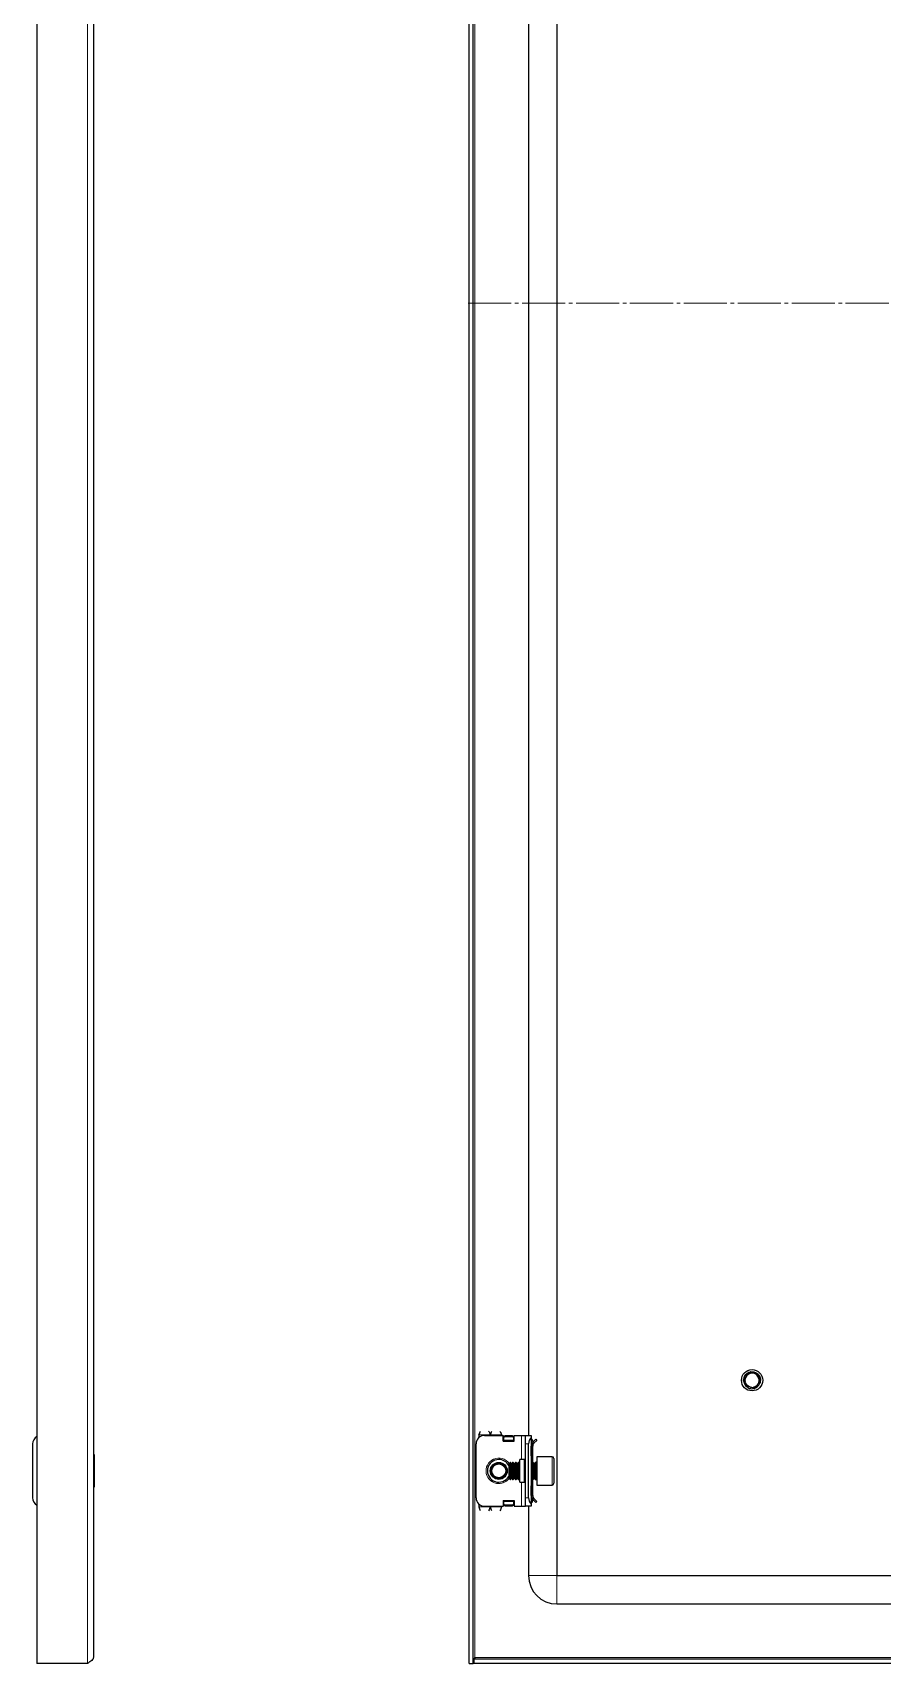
# Model space of a CAD drawing. Header units: millimetres. Extents: x -211 to 1134, y -353 to 966.
# Drawn here: x 533 to 834, y -188 to 388 of the extents above; entities that cross this region are included whole.
import ezdxf

# ---------------------------------------------------------------- set-up
doc = ezdxf.new("R2010")
doc.units = ezdxf.units.MM
doc.linetypes.add('SLD-Осевая', pattern=[19.05, 15.24, -1.27, 1.27, -1.27])
doc.linetypes.add('SLD-Сплошная', pattern=[0])
doc.layers.add('FORMAT', color=7, linetype='SLD-Сплошная')

msp = doc.modelspace()

# ---------------------------------------------------------------- linework, layer by layer
at = {"color": 7, "linetype": 'SLD-Сплошная', "lineweight": 25}
for p, q in [((534.77, 772.59), (534.77, -188.41)), ((687.48, -188.41), (687.48, 772.59)), ((688.98, -188.41), (688.98, 772.59)), ((554.77, 770.49), (554.77, -186.31)), ((718.48, 741.59), (718.48, -157.41)), ((708.48, 692.09), (708.48, -107.91)), ((785.22, -86.45), (785.38, -86.32)), ((785.25, -86.48), (785.36, -86.29)), ((785.95, -85.84), (786.22, -85.71)), ((786.51, -85.58), (786.79, -85.51)), ((786.89, -85.47), (786.84, -85.48)), ((788.02, -85.46), (787.98, -85.46)), ((788.2, -85.5), (788.16, -85.49)), ((788.38, -85.55), (788.34, -85.54)), ((788.56, -85.61), (788.52, -85.6)), ((788.92, -85.78), (788.87, -85.75)), ((788.92, -85.78), (788.91, -85.89)), ((788.92, -85.78), (789.06, -85.89)), ((789.09, -85.88), (789.05, -85.86)), ((789.26, -86), (789.22, -85.97)), ((789.26, -86), (789.47, -86.18)), ((789.43, -86.13), (789.39, -86.1)), ((789.58, -86.26), (789.54, -86.23)), ((789.71, -86.4), (789.68, -86.37)), ((784.48, -88.41), (784.48, -88.41)), ((784.49, -88.22), (784.55, -87.91)), ((784.49, -88.22), (784.49, -88.27)), ((784.51, -88.01), (784.5, -88.06)), ((784.55, -87.81), (784.54, -87.86)), ((784.59, -87.61), (784.58, -87.66)), ((784.65, -87.43), (784.63, -87.48)), ((784.7, -87.33), (784.82, -87.11)), ((784.7, -87.3), (784.8, -87.11)), ((785.19, -89.28), (785.03, -88.87)), ((785.32, -90.49), (785.2, -90.36)), ((785.21, -90.37), (785.23, -90.39)), ((785.32, -90.49), (785.36, -90.53)), ((785.47, -90.63), (785.5, -90.67)), ((785.62, -90.77), (785.66, -90.8)), ((785.79, -90.89), (785.83, -90.92)), ((787.29, -91.41), (788.03, -91.34)), ((788.17, -91.33), (788.22, -91.32)), ((788.36, -91.28), (788.41, -91.27)), ((788.56, -91.21), (788.6, -91.2)), ((788.93, -91.04), (788.71, -91.12)), ((788.75, -91.13), (788.79, -91.11)), ((789.11, -90.94), (788.91, -91.05)), ((788.93, -90.97), (788.98, -91.02)), ((788.93, -91.04), (788.98, -91.02)), ((790.3, -87.38), (790.3, -87.37)), ((790.4, -89.12), (790.32, -89.35)), ((790.36, -87.55), (790.34, -87.51)), ((790.35, -89.31), (790.36, -89.26)), ((790.4, -87.73), (790.39, -87.69)), ((790.4, -89.12), (790.41, -89.07)), ((790.44, -87.91), (790.43, -87.87)), ((790.44, -88.92), (790.45, -88.87)), ((790.47, -88.1), (790.46, -88.06)), ((790.48, -88.3), (790.46, -88.54)), ((790.47, -88.71), (790.47, -88.66)), ((790.48, -88.3), (790.48, -88.25)), ((790.48, -88.51), (790.48, -88.46)), ((690.98, -107.66), (690.98, -108.68)), ((692.98, -107.91), (699.48, -107.91)), ((698.98, -107.66), (698.98, -107.91)), ((699.48, -109.91), (699.48, -107.91)), ((699.68, -108.03), (699.48, -108.03)), ((699.68, -109.91), (699.68, -108.03)), ((699.73, -108.29), (700.23, -107.94)), ((700.23, -108.29), (699.73, -108.65)), ((699.73, -108.65), (699.73, -108.29)), ((699.73, -109.56), (699.73, -108.65)), ((700.23, -107.94), (700.23, -108.29)), ((700.23, -107.94), (702.73, -107.94)), ((700.23, -108.29), (702.73, -108.29)), ((702.73, -108.29), (702.73, -107.94)), ((702.73, -107.94), (703.23, -108.29)), ((703.23, -108.65), (702.73, -108.29)), ((703.23, -108.29), (703.23, -108.65)), ((703.23, -108.65), (703.23, -109.56)), ((703.48, -109.91), (703.48, -107.91)), ((703.48, -107.91), (705.98, -107.91)), ((705.98, -107.91), (707.48, -107.91)), ((707.48, -107.91), (709.48, -107.91)), ((707.48, -110.91), (707.48, -107.91)), ((709.48, -107.91), (709.48, -108.68)), ((709.48, -108.68), (709.48, -132.15)), ((709.48, -109), (709.69, -109.21)), ((710.07, -110.25), (711.04, -109.27)), ((711.04, -109.27), (711.4, -109.63)), ((533.27, -110.91), (533.27, -129.91)), ((555.03, -114.63), (554.77, -114.63)), ((555.03, -114.63), (555.03, -126.2)), ((689.98, -129.91), (689.98, -110.91)), ((699.48, -109.91), (703.48, -109.91)), ((699.73, -109.91), (699.73, -109.56)), ((703.23, -109.56), (703.23, -109.91)), ((707.48, -129.91), (707.48, -110.91)), ((708.48, -129.91), (708.48, -110.91)), ((709.98, -111.66), (709.48, -111.66)), ((709.48, -115.16), (709.48, -111.66)), ((709.98, -115.16), (709.48, -115.16)), ((709.98, -109.91), (709.98, -110.37)), ((709.98, -115.16), (709.98, -111.66)), ((709.98, -117.41), (709.98, -115.16)), ((710.42, -110.6), (710.07, -110.25)), ((710.42, -110.6), (711.4, -109.63)), ((702.04, -117.41), (701.48, -117.97)), ((701.48, -117.97), (701.48, -122.86)), ((702.1, -117.41), (702.04, -117.41)), ((702.04, -117.41), (702.04, -123.41)), ((702.48, -117.97), (702.1, -117.41)), ((702.1, -117.41), (702.1, -122.94)), ((702.87, -117.41), (702.48, -117.97)), ((702.48, -117.97), (702.48, -122.47)), ((703.1, -117.41), (702.87, -117.41)), ((702.87, -117.41), (702.87, -122.94)), ((703.48, -117.97), (703.1, -117.41)), ((703.1, -117.41), (703.1, -122.94)), ((703.87, -117.41), (703.48, -117.97)), ((703.48, -117.97), (703.48, -122.47)), ((704.1, -117.41), (703.87, -117.41)), ((703.87, -117.41), (703.87, -122.94)), ((704.48, -117.97), (704.1, -117.41)), ((704.1, -117.41), (704.1, -122.94)), ((704.87, -117.41), (704.48, -117.97)), ((704.48, -117.97), (704.48, -122.47)), ((705.1, -117.41), (704.87, -117.41)), ((704.87, -117.41), (704.87, -122.94)), ((705.48, -117.97), (705.1, -117.41)), ((705.1, -117.41), (705.1, -122.94)), ((706.98, -116.41), (705.48, -116.41)), ((705.48, -124.41), (705.48, -116.41)), ((709.87, -117.41), (709.48, -117.97)), ((710.1, -117.41), (709.87, -117.41)), ((709.87, -117.41), (709.87, -122.94)), ((710.48, -117.97), (710.1, -117.41)), ((710.1, -117.41), (710.1, -122.94)), ((710.87, -117.41), (710.48, -117.97)), ((710.48, -117.97), (710.48, -122.47)), ((711.23, -117.41), (710.87, -117.41)), ((710.87, -117.41), (710.87, -122.94)), ((716.88, -115.41), (711.48, -115.41)), ((711.48, -115.41), (711.48, -125.41)), ((717.48, -116.01), (717.48, -124.81)), ((554.77, -126.2), (555.03, -126.2)), ((701.48, -122.86), (702.04, -123.41)), ((702.04, -123.41), (702.1, -123.41)), ((702.1, -123.41), (702.48, -122.86)), ((702.1, -122.94), (702.1, -123.41)), ((702.48, -122.47), (702.48, -122.86)), ((702.48, -122.86), (702.87, -123.41)), ((702.87, -122.94), (702.87, -123.41)), ((702.87, -123.41), (703.1, -123.41)), ((703.1, -123.41), (703.48, -122.86)), ((703.1, -122.94), (703.1, -123.41)), ((703.48, -122.47), (703.48, -122.86)), ((703.48, -122.86), (703.87, -123.41)), ((703.87, -122.94), (703.87, -123.41)), ((703.87, -123.41), (704.1, -123.41)), ((704.1, -123.41), (704.48, -122.86)), ((704.1, -122.94), (704.1, -123.41)), ((704.48, -122.47), (704.48, -122.86)), ((704.48, -122.86), (704.87, -123.41)), ((704.87, -122.94), (704.87, -123.41)), ((704.87, -123.41), (705.1, -123.41)), ((705.1, -123.41), (705.48, -122.86)), ((705.1, -122.94), (705.1, -123.41)), ((705.48, -124.41), (706.98, -124.41)), ((709.48, -122.86), (709.87, -123.41)), ((709.48, -129.16), (709.48, -125.66)), ((709.48, -125.66), (709.98, -125.66)), ((709.87, -122.94), (709.87, -123.41)), ((709.87, -123.41), (710.1, -123.41)), ((709.98, -125.66), (709.98, -123.41)), ((709.98, -129.16), (709.98, -125.66)), ((710.1, -123.41), (710.48, -122.86)), ((710.1, -122.94), (710.1, -123.41)), ((710.48, -122.47), (710.48, -122.86)), ((710.48, -122.86), (710.87, -123.41)), ((710.87, -122.94), (710.87, -123.41)), ((710.87, -123.41), (711.23, -123.41)), ((711.48, -125.41), (716.88, -125.41)), ((690.98, -132.15), (690.98, -133.16)), ((699.48, -130.91), (699.48, -132.91)), ((699.48, -130.91), (703.48, -130.91)), ((699.68, -132.8), (699.68, -130.91)), ((699.73, -131.27), (699.73, -130.91)), ((699.73, -132.18), (699.73, -131.27)), ((699.73, -132.53), (699.73, -132.18)), ((699.73, -132.18), (700.23, -132.53)), ((702.73, -132.53), (703.23, -132.18)), ((703.23, -130.91), (703.23, -131.27)), ((703.23, -131.27), (703.23, -132.18)), ((703.23, -132.18), (703.23, -132.53)), ((703.48, -130.91), (703.48, -132.91)), ((707.48, -132.91), (707.48, -129.91)), ((709.98, -129.16), (709.48, -129.16)), ((709.69, -131.62), (709.48, -131.83)), ((709.48, -132.15), (709.48, -132.91)), ((709.98, -130.91), (709.98, -130.52)), ((710.42, -130.22), (710.07, -130.58)), ((710.07, -130.58), (711.04, -131.55)), ((710.42, -130.22), (711.4, -131.2)), ((711.04, -131.55), (711.4, -131.2)), ((692.98, -132.91), (699.48, -132.91)), ((698.98, -132.91), (698.98, -133.16)), ((699.48, -132.8), (699.68, -132.8)), ((700.23, -132.89), (699.73, -132.53)), ((700.23, -132.53), (700.23, -132.89)), ((702.73, -132.53), (700.23, -132.53)), ((702.73, -132.89), (700.23, -132.89)), ((702.73, -132.89), (702.73, -132.53)), ((703.23, -132.53), (702.73, -132.89)), ((703.48, -132.91), (705.98, -132.91)), ((705.98, -132.91), (707.48, -132.91)), ((709.48, -132.91), (707.48, -132.91)), ((708.48, -132.91), (708.48, -157.41)), ((718.48, -157.41), (1102.48, -157.41)), ((718.48, -167.41), (1102.48, -167.41)), ((552.67, -188.41), (534.77, -188.41)), ((687.48, -188.41), (688.98, -188.41)), ((1131.78, -186.91), (689.18, -186.91)), ((689.18, -186.91), (689.18, -188.41)), ((1131.78, -188.41), (689.18, -188.41)), ((689.34, -186.91), (689.58, -186.31))]:
    msp.add_line(p, q, dxfattribs=at)
at = {"color": 7, "linetype": 'SLD-Сплошная', "lineweight": 18}
for p, q in [((552.67, 772.59), (552.67, -188.41)), ((689.58, -186.31), (689.58, 770.49)), ((690.98, -107.66), (694.98, -107.66)), ((694.98, -107.66), (698.98, -107.66)), ((705.98, -116.41), (705.98, -107.91)), ((709.48, -109.41), (709.69, -109.21)), ((703.23, -109.56), (699.73, -109.56)), ((708.48, -110.91), (707.48, -110.91)), ((709.48, -109.91), (709.98, -109.91)), ((706.98, -124.41), (706.98, -116.41)), ((711.23, -118.8), (711.23, -117.41)), ((711.23, -123.41), (711.23, -118.8)), ((716.88, -125.41), (716.88, -115.41)), ((705.98, -132.91), (705.98, -124.41)), ((699.73, -131.27), (703.23, -131.27)), ((707.48, -129.91), (708.48, -129.91)), ((709.48, -130.91), (709.98, -130.91)), ((709.48, -131.41), (709.69, -131.62)), ((690.98, -133.16), (694.98, -133.16)), ((698.98, -133.16), (694.98, -133.16)), ((718.48, -157.41), (708.48, -157.41)), ((718.48, -157.41), (718.48, -167.41)), ((1131.38, -186.31), (689.58, -186.31))]:
    msp.add_line(p, q, dxfattribs=at)
at = {"color": 7, "linetype": 'SLD-Сплошная', "lineweight": 25}
for centre, radius in [((787.48, -88.41), 3.75), ((697.98, -120.41), 3), ((697.98, -120.41), 2.76), ((697.98, -120.41), 2.45)]:
    msp.add_circle(centre, radius, dxfattribs=at)
for centre, radius, start, end in [((787.48, -88.41), 2.5, 108.59442, 168.59442), ((787.48, -88.41), 2.5, 48.59442, 108.59442), ((787.48, -88.41), 3, 180, 220.74374), ((787.48, -88.41), 2.5, 168.59442, 190.51652), ((787.48, -88.41), 3, 239.92857, 266.21929), ((787.48, -88.41), 2.5, 255.88813, 288.59442), ((787.48, -88.41), 2.5, 288.59442, 348.59442), ((787.48, -88.41), 2.5, 348.59442, 48.59442), ((536.27, -110.91), 3, 120, 180), ((692.98, -110.91), 3, 90, 180), ((711.48, -110.91), 3, 131.81031, 180), ((708.98, -109.91), 1, 0, 45), ((697.98, -120.41), 4, 90, 331.04498), ((697.98, -120.41), 4, 28.95502, 90), ((706.98, -115.91), 0.5, 270, 0), ((711.23, -117.16), 0.25, 270, 0), ((716.88, -116.01), 0.6, 0, 90), ((706.98, -124.91), 0.5, 0, 90), ((711.23, -123.66), 0.25, 0, 90), ((716.88, -124.81), 0.6, 270, 0), ((536.27, -129.91), 3, 180, 240), ((692.98, -129.91), 3, 180, 270), ((711.48, -129.91), 3, 180, 228.18969), ((708.98, -130.91), 1, 315, 0), ((718.48, -157.41), 10, 180, 270)]:
    msp.add_arc(centre, radius, start, end, dxfattribs=at)
at = {"color": 7, "linetype": 'SLD-Сплошная', "lineweight": 18}
for start, end in [(35.46217, 270), (270, 324.53783)]:
    msp.add_arc((697.98, -120.41), 4.5, start, end, dxfattribs=at)
at = {"color": 7, "linetype": 'SLD-Сплошная', "lineweight": 25}
for points, knots in [([(784.65, -87.43), (784.86, -87.01), (785.17, -86.36), (785.76, -85.97), (785.96, -85.83)], [0, 0, 0, 0, 0.657042, 1, 1, 1, 1]), ([(784.94, -86.89), (784.95, -86.84), (785.06, -86.54), (785.3, -86.33), (785.51, -86.16)], [0, 0, 0, 0, 0.171865, 1, 1, 1, 1]), ([(786.33, -86.05), (786.26, -86.09), (785.94, -86.27), (785.45, -86.74), (785.14, -87.33), (785.05, -87.67), (785.03, -87.72)], [0, 0, 0, 0, 0.104785, 0.513079, 0.918136, 1, 1, 1, 1]), ([(785.34, -86.31), (785.34, -86.32), (785.33, -86.33), (785.32, -86.34), (785.31, -86.34)], [0, 0, 0, 0, 0.484232, 1, 1, 1, 1]), ([(785.48, -86.18), (785.47, -86.19), (785.46, -86.2), (785.45, -86.21), (785.44, -86.21)], [0, 0, 0, 0, 0.485158, 1, 1, 1, 1]), ([(785.62, -86.06), (785.62, -86.07), (785.6, -86.08), (785.59, -86.09), (785.59, -86.09)], [0, 0, 0, 0, 0.484546, 1, 1, 1, 1]), ([(785.78, -85.95), (785.77, -85.95), (785.76, -85.96), (785.75, -85.97), (785.74, -85.97)], [0, 0, 0, 0, 0.482687, 1, 1, 1, 1]), ([(785.78, -85.95), (785.79, -85.94), (785.84, -85.9), (785.9, -85.88), (785.94, -85.86)], [0, 0, 0, 0, 0.230751, 1, 1, 1, 1]), ([(785.95, -85.84), (785.94, -85.84), (785.93, -85.85), (785.91, -85.86), (785.91, -85.86)], [0, 0, 0, 0, 0.480194, 1, 1, 1, 1]), ([(785.95, -85.84), (785.98, -85.86), (786.04, -85.89), (786.11, -85.96), (786.14, -86.01), (786.16, -86.04)], [0, 0, 0, 0, 0.362858, 0.693435, 1, 1, 1, 1]), ([(786.31, -86.1), (786.29, -86.09), (786.25, -86.09), (786.19, -86.06), (786.11, -86.01), (786.03, -85.93), (785.98, -85.87), (785.96, -85.83)], [0, 0, 0, 0, 0.084477, 0.253367, 0.470159, 0.686909, 1, 1, 1, 1]), ([(786.13, -85.74), (786.12, -85.74), (786.1, -85.75), (786.09, -85.76), (786.08, -85.76)], [0, 0, 0, 0, 0.477867, 1, 1, 1, 1]), ([(786.24, -86.04), (786.24, -86.02), (786.23, -85.97), (786.19, -85.9), (786.15, -85.82), (786.1, -85.78), (786.08, -85.76)], [0, 0, 0, 0, 0.154183, 0.462567, 0.728091, 1, 1, 1, 1]), ([(786.13, -85.74), (786.16, -85.76), (786.21, -85.8), (786.28, -85.87), (786.33, -85.95), (786.35, -86.02), (786.36, -86.05), (786.36, -86.06)], [0, 0, 0, 0, 0.2607623, 0.4948046, 0.7237939, 0.9427899, 1, 1, 1, 1]), ([(786.31, -85.65), (786.31, -85.65), (786.29, -85.66), (786.28, -85.67), (786.27, -85.67)], [0, 0, 0, 0, 0.476486, 1, 1, 1, 1]), ([(786.4, -86.07), (786.41, -86.05), (786.41, -86), (786.4, -85.91), (786.37, -85.82), (786.33, -85.74), (786.29, -85.69), (786.27, -85.67)], [0, 0, 0, 0, 0.114393, 0.350182, 0.585971, 0.790611, 1, 1, 1, 1]), ([(786.31, -85.65), (786.33, -85.64), (786.39, -85.62), (786.46, -85.6), (786.51, -85.6)], [0, 0, 0, 0, 0.301025, 1, 1, 1, 1]), ([(786.31, -85.65), (786.34, -85.67), (786.39, -85.72), (786.45, -85.8), (786.49, -85.88), (786.51, -85.96), (786.52, -86.03), (786.51, -86.06), (786.51, -86.07)], [0, 0, 0, 0, 0.218347, 0.4109902, 0.5987107, 0.7777436, 0.9456666, 1, 1, 1, 1]), ([(786.69, -86.04), (786.67, -86.05), (786.63, -86.06), (786.55, -86.07), (786.45, -86.07), (786.38, -86.06), (786.34, -86.05), (786.33, -86.05)], [0, 0, 0, 0, 0.099011, 0.388276, 0.61301, 0.895384, 1, 1, 1, 1]), ([(786.51, -85.58), (786.5, -85.58), (786.48, -85.59), (786.47, -85.59), (786.46, -85.59)], [0, 0, 0, 0, 0.4765794, 1, 1, 1, 1]), ([(786.54, -86.07), (786.54, -86.07), (786.55, -86.03), (786.56, -85.96), (786.56, -85.86), (786.54, -85.76), (786.51, -85.67), (786.48, -85.62), (786.46, -85.59)], [0, 0, 0, 0, 0.019058, 0.219488, 0.419831, 0.620151, 0.807785, 1, 1, 1, 1]), ([(786.51, -85.58), (786.53, -85.6), (786.58, -85.65), (786.62, -85.74), (786.65, -85.82), (786.66, -85.9), (786.65, -85.98), (786.64, -86.02), (786.64, -86.03)], [0, 0, 0, 0, 0.213002, 0.396975, 0.575181, 0.744364, 0.902779, 1, 1, 1, 1]), ([(786.7, -85.52), (786.69, -85.52), (786.68, -85.52), (786.66, -85.53), (786.65, -85.53)], [0, 0, 0, 0, 0.478977, 1, 1, 1, 1]), ([(786.66, -86.03), (786.67, -86.01), (786.69, -85.95), (786.71, -85.87), (786.72, -85.78), (786.71, -85.66), (786.67, -85.58), (786.65, -85.53)], [0, 0, 0, 0, 0.147065, 0.321231, 0.495346, 0.669443, 1, 1, 1, 1]), ([(786.95, -85.81), (786.95, -85.83), (786.92, -85.88), (786.86, -85.95), (786.77, -86.01), (786.71, -86.03), (786.69, -86.04)], [0, 0, 0, 0, 0.153621, 0.528305, 0.811762, 1, 1, 1, 1]), ([(786.7, -85.52), (786.72, -85.55), (786.76, -85.6), (786.79, -85.69), (786.8, -85.77), (786.79, -85.86), (786.78, -85.93), (786.75, -85.99), (786.73, -86.02), (786.73, -86.03)], [0, 0, 0, 0, 0.195461, 0.359649, 0.517607, 0.666788, 0.806268, 0.936243, 1, 1, 1, 1]), ([(786.77, -85.98), (786.77, -85.98), (786.81, -85.93), (786.84, -85.85), (786.87, -85.73), (786.87, -85.65), (786.86, -85.56), (786.85, -85.51), (786.84, -85.48)], [0, 0, 0, 0, 0.0013127, 0.3095816, 0.4937306, 0.6778354, 0.8376628, 1, 1, 1, 1]), ([(786.89, -85.47), (786.9, -85.5), (786.92, -85.55), (786.94, -85.64), (786.94, -85.72), (786.92, -85.8), (786.89, -85.89), (786.84, -85.94), (786.81, -85.98)], [0, 0, 0, 0, 0.162579, 0.32416, 0.478216, 0.623372, 0.759205, 1, 1, 1, 1]), ([(786.81, -85.98), (786.83, -85.96), (786.88, -85.92), (786.93, -85.86), (786.95, -85.82), (786.95, -85.81)], [0, 0, 0, 0, 0.4133204, 0.8335068, 1, 1, 1, 1]), ([(786.84, -85.49), (786.86, -85.48), (786.98, -85.44), (787.11, -85.43), (787.22, -85.43)], [0, 0, 0, 0, 0.169871, 1, 1, 1, 1]), ([(786.89, -85.47), (786.92, -85.47), (787.24, -85.41), (787.88, -85.4), (788.53, -85.58), (788.87, -85.75), (788.93, -85.79)], [0, 0, 0, 0, 0.044285, 0.46488, 0.894202, 1, 1, 1, 1]), ([(788.93, -86.09), (788.87, -86.06), (788.54, -85.88), (787.87, -85.7), (787.25, -85.74), (786.95, -85.81), (786.95, -85.81)], [0, 0, 0, 0, 0.102158, 0.551599, 0.99962, 1, 1, 1, 1]), ([(787.32, -85.44), (787.39, -85.43), (787.55, -85.4), (787.72, -85.42), (787.83, -85.43)], [0, 0, 0, 0, 0.399625, 1, 1, 1, 1]), ([(787.98, -85.47), (788.03, -85.48), (788.18, -85.48), (788.32, -85.53), (788.42, -85.56)], [0, 0, 0, 0, 0.353316, 1, 1, 1, 1]), ([(788.85, -86.07), (788.85, -86.06), (788.85, -86.03), (788.86, -85.97), (788.88, -85.88), (788.92, -85.82), (788.93, -85.79)], [0, 0, 0, 0, 0.058255, 0.305509, 0.64716, 1, 1, 1, 1]), ([(788.93, -86.09), (788.95, -86.07), (788.99, -86.02), (789.03, -85.94), (789.04, -85.88), (789.05, -85.86)], [0, 0, 0, 0, 0.351509, 0.671861, 1, 1, 1, 1]), ([(789.14, -86.54), (789.13, -86.53), (789.09, -86.5), (789.04, -86.43), (788.99, -86.35), (788.96, -86.26), (788.94, -86.18), (788.93, -86.12), (788.93, -86.09)], [0, 0, 0, 0, 0.066273, 0.267344, 0.423096, 0.618734, 0.814089, 1, 1, 1, 1]), ([(789.09, -85.88), (789.09, -85.92), (789.09, -85.99), (789.06, -86.08), (789.01, -86.16), (788.98, -86.21), (788.95, -86.23), (788.95, -86.23)], [0, 0, 0, 0, 0.275174, 0.522846, 0.765225, 0.99702, 1, 1, 1, 1]), ([(788.97, -86.28), (788.98, -86.28), (789.02, -86.25), (789.08, -86.2), (789.15, -86.13), (789.19, -86.05), (789.21, -86), (789.22, -85.97)], [0, 0, 0, 0, 0.084965, 0.329338, 0.573716, 0.784411, 1, 1, 1, 1]), ([(789.26, -86), (789.26, -86.03), (789.25, -86.1), (789.21, -86.19), (789.16, -86.27), (789.1, -86.33), (789.05, -86.37), (789.02, -86.38), (789.01, -86.38)], [0, 0, 0, 0, 0.222831, 0.420099, 0.612409, 0.79585, 0.967895, 1, 1, 1, 1]), ([(789.03, -86.41), (789.03, -86.41), (789.06, -86.4), (789.13, -86.37), (789.21, -86.32), (789.29, -86.25), (789.35, -86.18), (789.37, -86.12), (789.39, -86.1)], [0, 0, 0, 0, 0.002693, 0.20821, 0.413641, 0.619057, 0.807274, 1, 1, 1, 1]), ([(789.43, -86.13), (789.42, -86.16), (789.4, -86.23), (789.35, -86.31), (789.29, -86.38), (789.22, -86.43), (789.17, -86.46), (789.13, -86.47), (789.12, -86.47)], [0, 0, 0, 0, 0.219212, 0.409339, 0.593597, 0.768568, 0.932394, 1, 1, 1, 1]), ([(789.13, -86.49), (789.16, -86.49), (789.23, -86.47), (789.32, -86.44), (789.4, -86.38), (789.48, -86.32), (789.52, -86.26), (789.54, -86.23)], [0, 0, 0, 0, 0.190996, 0.383798, 0.576553, 0.78528, 1, 1, 1, 1]), ([(789.58, -86.26), (789.56, -86.3), (789.53, -86.36), (789.47, -86.43), (789.41, -86.48), (789.34, -86.52), (789.27, -86.55), (789.22, -86.55), (789.2, -86.55)], [0, 0, 0, 0, 0.211659, 0.390361, 0.562352, 0.724819, 0.876696, 1, 1, 1, 1]), ([(789.22, -86.57), (789.23, -86.57), (789.29, -86.57), (789.39, -86.55), (789.5, -86.51), (789.6, -86.45), (789.65, -86.4), (789.68, -86.37)], [0, 0, 0, 0, 0.046579, 0.3626876, 0.5517357, 0.7407531, 1, 1, 1, 1]), ([(784.97, -88.13), (784.97, -88.14), (784.95, -88.17), (784.91, -88.22), (784.86, -88.28), (784.79, -88.33), (784.71, -88.37), (784.63, -88.4), (784.55, -88.41), (784.51, -88.41), (784.48, -88.41)], [0, 0, 0, 0, 0.0602215, 0.1811302, 0.3019881, 0.4228095, 0.5894372, 0.7560296, 0.8771102, 1, 1, 1, 1]), ([(784.48, -88.42), (784.48, -88.37), (784.48, -88.29), (784.5, -88.22), (784.5, -88.19)], [0, 0, 0, 0, 0.659859, 1, 1, 1, 1]), ([(784.48, -88.42), (784.52, -88.41), (784.58, -88.37), (784.67, -88.35), (784.73, -88.34), (784.76, -88.34)], [0, 0, 0, 0, 0.371226, 0.708872, 1, 1, 1, 1]), ([(785.41, -90.2), (785.39, -90.17), (785.14, -89.95), (784.8, -89.49), (784.56, -88.88), (784.5, -88.53), (784.48, -88.41)], [0, 0, 0, 0, 0.050685, 0.485619, 0.826643, 1, 1, 1, 1]), ([(784.49, -88.22), (784.52, -88.2), (784.59, -88.17), (784.68, -88.16), (784.78, -88.16), (784.86, -88.17), (784.91, -88.19), (784.93, -88.2)], [0, 0, 0, 0, 0.235039, 0.445532, 0.651268, 0.847853, 1, 1, 1, 1]), ([(784.84, -88.29), (784.81, -88.27), (784.75, -88.25), (784.66, -88.24), (784.57, -88.24), (784.52, -88.26), (784.49, -88.27)], [0, 0, 0, 0, 0.237597, 0.516729, 0.755527, 1, 1, 1, 1]), ([(784.95, -88.17), (784.92, -88.15), (784.87, -88.11), (784.78, -88.08), (784.69, -88.05), (784.59, -88.05), (784.53, -88.06), (784.5, -88.06)], [0, 0, 0, 0, 0.189173, 0.404697, 0.62022, 0.807935, 1, 1, 1, 1]), ([(784.51, -88.01), (784.55, -88), (784.61, -87.98), (784.71, -87.97), (784.8, -87.98), (784.88, -88.01), (784.94, -88.04), (784.97, -88.06), (784.98, -88.07)], [0, 0, 0, 0, 0.214065, 0.402363, 0.585629, 0.760234, 0.923894, 1, 1, 1, 1]), ([(785.01, -88.06), (785, -88.05), (784.97, -88.02), (784.9, -87.96), (784.82, -87.91), (784.73, -87.87), (784.63, -87.85), (784.57, -87.86), (784.54, -87.86)], [0, 0, 0, 0, 0.069872, 0.258455, 0.446951, 0.635422, 0.81547, 1, 1, 1, 1]), ([(784.55, -87.81), (784.58, -87.8), (784.65, -87.79), (784.74, -87.79), (784.83, -87.82), (784.9, -87.85), (784.96, -87.89), (784.99, -87.93), (785.01, -87.94)], [0, 0, 0, 0, 0.208898, 0.388587, 0.562428, 0.727295, 0.881578, 1, 1, 1, 1]), ([(785.01, -87.92), (785, -87.9), (784.96, -87.85), (784.9, -87.79), (784.83, -87.74), (784.75, -87.7), (784.67, -87.67), (784.61, -87.66), (784.58, -87.66)], [0, 0, 0, 0, 0.137266, 0.30795, 0.478578, 0.649185, 0.822833, 1, 1, 1, 1]), ([(784.59, -87.61), (784.62, -87.61), (784.68, -87.61), (784.77, -87.63), (784.85, -87.66), (784.92, -87.7), (784.97, -87.75), (785.01, -87.81), (785.03, -87.84), (785.04, -87.86)], [0, 0, 0, 0, 0.165667, 0.330522, 0.488809, 0.638525, 0.778629, 0.909213, 1, 1, 1, 1]), ([(785.01, -87.78), (785.01, -87.76), (784.98, -87.72), (784.93, -87.66), (784.86, -87.59), (784.78, -87.53), (784.71, -87.5), (784.66, -87.48), (784.63, -87.48)], [0, 0, 0, 0, 0.076151, 0.276704, 0.47712, 0.677473, 0.837574, 1, 1, 1, 1]), ([(784.65, -87.43), (784.68, -87.44), (784.73, -87.44), (784.81, -87.48), (784.88, -87.52), (784.94, -87.57), (784.99, -87.63), (785.02, -87.69), (785.04, -87.75), (785.04, -87.78), (785.04, -87.79)], [0, 0, 0, 0, 0.154027, 0.307095, 0.452862, 0.590123, 0.718565, 0.838856, 0.95247, 1, 1, 1, 1]), ([(784.72, -87.3), (784.74, -87.24), (784.77, -87.12), (784.83, -87), (784.87, -86.94)], [0, 0, 0, 0, 0.462482, 1, 1, 1, 1]), ([(784.85, -87.03), (784.88, -86.96), (784.96, -86.74), (785.13, -86.58), (785.24, -86.48)], [0, 0, 0, 0, 0.3337892, 1, 1, 1, 1]), ([(784.98, -88.08), (784.97, -88.19), (784.95, -88.45), (785, -88.72), (785.03, -88.87)], [0, 0, 0, 0, 0.408521, 1, 1, 1, 1]), ([(785.03, -87.92), (785.03, -87.93), (785.02, -87.97), (785, -88.03), (784.98, -88.07), (784.98, -88.08)], [0, 0, 0, 0, 0.157682, 0.80304, 1, 1, 1, 1]), ([(785.03, -87.72), (785.04, -87.76), (785.05, -87.82), (785.04, -87.89), (785.03, -87.92)], [0, 0, 0, 0, 0.544473, 1, 1, 1, 1]), ([(785.22, -86.45), (785.21, -86.45), (785.2, -86.47), (785.18, -86.49), (785.17, -86.5)], [0, 0, 0, 0, 0.2967964, 1, 1, 1, 1]), ([(786.48, -90.65), (786.4, -90.61), (786.08, -90.45), (785.57, -90.04), (785.32, -89.53), (785.19, -89.28)], [0, 0, 0, 0, 0.130652, 0.560007, 1, 1, 1, 1]), ([(785.21, -90.37), (785.23, -90.35), (785.26, -90.3), (785.32, -90.24), (785.38, -90.21), (785.41, -90.2), (785.41, -90.2)], [0, 0, 0, 0, 0.315056, 0.630194, 0.945514, 1, 1, 1, 1]), ([(785.77, -90.24), (785.74, -90.23), (785.69, -90.22), (785.6, -90.22), (785.52, -90.23), (785.44, -90.25), (785.33, -90.3), (785.27, -90.36), (785.23, -90.39)], [0, 0, 0, 0, 0.149407, 0.278563, 0.407661, 0.536722, 0.727045, 1, 1, 1, 1]), ([(785.32, -90.49), (785.34, -90.47), (785.37, -90.42), (785.43, -90.35), (785.49, -90.3), (785.56, -90.26), (785.64, -90.24), (785.71, -90.24), (785.76, -90.25), (785.79, -90.25)], [0, 0, 0, 0, 0.159446, 0.318034, 0.469983, 0.61348, 0.747649, 0.872856, 1, 1, 1, 1]), ([(785.84, -90.29), (785.83, -90.29), (785.8, -90.29), (785.73, -90.3), (785.65, -90.32), (785.57, -90.35), (785.49, -90.4), (785.42, -90.45), (785.38, -90.5), (785.36, -90.53)], [0, 0, 0, 0, 0.018281, 0.175639, 0.332896, 0.490097, 0.647274, 0.821632, 1, 1, 1, 1]), ([(785.41, -90.2), (785.43, -90.19), (785.47, -90.18), (785.56, -90.17), (785.66, -90.19), (785.75, -90.23), (785.83, -90.28), (785.91, -90.36), (785.99, -90.48), (786.01, -90.56), (786.02, -90.6)], [0, 0, 0, 0, 0.073646, 0.169563, 0.351373, 0.438893, 0.519676, 0.682906, 0.8512, 1, 1, 1, 1]), ([(785.47, -90.63), (785.48, -90.6), (785.5, -90.54), (785.56, -90.46), (785.62, -90.4), (785.69, -90.35), (785.76, -90.32), (785.82, -90.31), (785.85, -90.31), (785.85, -90.31)], [0, 0, 0, 0, 0.198035, 0.367663, 0.531495, 0.686664, 0.831818, 0.981917, 1, 1, 1, 1]), ([(785.91, -90.37), (785.91, -90.37), (785.86, -90.38), (785.79, -90.41), (785.7, -90.45), (785.62, -90.51), (785.55, -90.58), (785.52, -90.64), (785.5, -90.67)], [0, 0, 0, 0, 0.0505, 0.241124, 0.431653, 0.622154, 0.808692, 1, 1, 1, 1]), ([(785.62, -90.77), (785.63, -90.73), (785.64, -90.66), (785.69, -90.58), (785.74, -90.51), (785.81, -90.45), (785.87, -90.41), (785.91, -90.4), (785.93, -90.4)], [0, 0, 0, 0, 0.209239, 0.392702, 0.571062, 0.740844, 0.899958, 1, 1, 1, 1]), ([(785.98, -90.48), (785.95, -90.49), (785.89, -90.51), (785.82, -90.57), (785.75, -90.64), (785.7, -90.71), (785.67, -90.77), (785.66, -90.8)], [0, 0, 0, 0, 0.172104, 0.391099, 0.610089, 0.802801, 1, 1, 1, 1]), ([(785.79, -90.89), (785.79, -90.85), (785.8, -90.78), (785.84, -90.69), (785.88, -90.61), (785.93, -90.55), (785.97, -90.52), (785.99, -90.51)], [0, 0, 0, 0, 0.240212, 0.454711, 0.664287, 0.864517, 1, 1, 1, 1]), ([(786.02, -90.62), (786, -90.64), (785.95, -90.68), (785.9, -90.75), (785.85, -90.83), (785.84, -90.89), (785.83, -90.92)], [0, 0, 0, 0, 0.228254, 0.510351, 0.752319, 1, 1, 1, 1]), ([(785.96, -91), (785.96, -90.96), (785.97, -90.89), (785.99, -90.8), (786.02, -90.74), (786.04, -90.71), (786.04, -90.71)], [0, 0, 0, 0, 0.3571393, 0.6809788, 0.9981828, 1, 1, 1, 1]), ([(786.02, -90.6), (786.02, -90.62), (786.03, -90.66), (786.04, -90.74), (786.04, -90.83), (786.02, -90.92), (785.99, -90.98), (785.98, -91.01)], [0, 0, 0, 0, 0.113604, 0.31095, 0.508229, 0.75166, 1, 1, 1, 1]), ([(786.87, -90.84), (786.59, -90.79), (786.3, -90.73), (786.03, -90.6), (786.02, -90.6)], [0, 0, 0, 0, 0.965671, 1, 1, 1, 1]), ([(786.87, -90.84), (786.78, -90.8), (786.65, -90.74), (786.52, -90.67), (786.48, -90.65)], [0, 0, 0, 0, 0.6817331, 1, 1, 1, 1]), ([(788.03, -91.34), (788.02, -91.32), (788, -91.27), (787.99, -91.2), (787.99, -91.12), (788, -91.04), (788.04, -90.96), (788.1, -90.88), (788.2, -90.82), (788.26, -90.79), (788.28, -90.78)], [0, 0, 0, 0, 0.098631, 0.238541, 0.378532, 0.49895, 0.601027, 0.777401, 0.9101, 1, 1, 1, 1]), ([(788.18, -90.83), (788.18, -90.84), (788.15, -90.86), (788.11, -90.92), (788.07, -91), (788.04, -91.09), (788.02, -91.18), (788.02, -91.27), (788.03, -91.32), (788.03, -91.34)], [0, 0, 0, 0, 0.036757, 0.196192, 0.355485, 0.51469, 0.719746, 0.882005, 1, 1, 1, 1]), ([(788.17, -91.33), (788.16, -91.31), (788.13, -91.25), (788.11, -91.17), (788.1, -91.09), (788.11, -91.01), (788.13, -90.92), (788.17, -90.86), (788.2, -90.82)], [0, 0, 0, 0, 0.16279, 0.324686, 0.479688, 0.626058, 0.76302, 1, 1, 1, 1]), ([(788.26, -90.8), (788.25, -90.82), (788.22, -90.87), (788.19, -90.96), (788.18, -91.06), (788.18, -91.19), (788.2, -91.27), (788.22, -91.32)], [0, 0, 0, 0, 0.13286, 0.29106, 0.491007, 0.69089, 1, 1, 1, 1]), ([(788.36, -91.28), (788.34, -91.25), (788.3, -91.2), (788.26, -91.11), (788.24, -91.03), (788.24, -90.95), (788.25, -90.87), (788.27, -90.82), (788.29, -90.79), (788.29, -90.78)], [0, 0, 0, 0, 0.198483, 0.367712, 0.531083, 0.685778, 0.830503, 0.965152, 1, 1, 1, 1]), ([(788.28, -90.78), (788.29, -90.78), (788.34, -90.76), (788.42, -90.75), (788.52, -90.75), (788.61, -90.76), (788.7, -90.79), (788.78, -90.83), (788.85, -90.87), (788.91, -90.92), (788.94, -90.96), (788.95, -90.97)], [0, 0, 0, 0, 0.04296, 0.1733, 0.274263, 0.401081, 0.527716, 0.654259, 0.780759, 0.936852, 1, 1, 1, 1]), ([(788.37, -90.76), (788.37, -90.77), (788.35, -90.81), (788.34, -90.88), (788.33, -90.98), (788.34, -91.08), (788.36, -91.18), (788.39, -91.24), (788.41, -91.27)], [0, 0, 0, 0, 0.043388, 0.23288, 0.422274, 0.611632, 0.803279, 1, 1, 1, 1]), ([(788.56, -91.21), (788.53, -91.19), (788.48, -91.14), (788.43, -91.06), (788.4, -90.98), (788.38, -90.89), (788.38, -90.82), (788.39, -90.78), (788.4, -90.76)], [0, 0, 0, 0, 0.208724, 0.39105, 0.568219, 0.73683, 0.894853, 1, 1, 1, 1]), ([(788.49, -90.75), (788.49, -90.78), (788.48, -90.85), (788.49, -90.94), (788.51, -91.04), (788.55, -91.12), (788.59, -91.17), (788.6, -91.2)], [0, 0, 0, 0, 0.181695, 0.396783, 0.61186, 0.803681, 1, 1, 1, 1]), ([(788.75, -91.13), (788.72, -91.11), (788.66, -91.07), (788.6, -90.99), (788.56, -90.91), (788.53, -90.83), (788.53, -90.78), (788.53, -90.76)], [0, 0, 0, 0, 0.234253, 0.442787, 0.646465, 0.841043, 1, 1, 1, 1]), ([(788.64, -90.78), (788.64, -90.78), (788.64, -90.81), (788.66, -90.88), (788.69, -90.97), (788.73, -91.05), (788.77, -91.09), (788.79, -91.11)], [0, 0, 0, 0, 0.00279, 0.269575, 0.536371, 0.765499, 1, 1, 1, 1]), ([(788.93, -91.04), (788.9, -91.02), (788.84, -90.98), (788.77, -90.91), (788.73, -90.85), (788.72, -90.81), (788.71, -90.8)], [0, 0, 0, 0, 0.3195142, 0.6084926, 0.891527, 1, 1, 1, 1]), ([(788.95, -90.97), (789.02, -90.92), (789.37, -90.69), (789.86, -90.18), (790.08, -89.63), (790.19, -89.38)], [0, 0, 0, 0, 0.128781, 0.613629, 1, 1, 1, 1]), ([(789.58, -86.62), (789.58, -86.62), (789.55, -86.63), (789.5, -86.65), (789.41, -86.66), (789.31, -86.64), (789.21, -86.6), (789.16, -86.55), (789.14, -86.54)], [0, 0, 0, 0, 0.045866, 0.230744, 0.387461, 0.658246, 0.861978, 1, 1, 1, 1]), ([(789.22, -86.6), (789.25, -86.61), (789.31, -86.63), (789.41, -86.64), (789.5, -86.64), (789.56, -86.62), (789.58, -86.62)], [0, 0, 0, 0, 0.251795, 0.502165, 0.752314, 1, 1, 1, 1]), ([(789.71, -86.4), (789.69, -86.43), (789.66, -86.48), (789.6, -86.53), (789.53, -86.58), (789.45, -86.61), (789.38, -86.62), (789.32, -86.62), (789.28, -86.61), (789.26, -86.61)], [0, 0, 0, 0, 0.169226, 0.337427, 0.497935, 0.649179, 0.790582, 0.922688, 1, 1, 1, 1]), ([(790.32, -88.45), (790.32, -88.38), (790.3, -87.99), (790.12, -87.32), (789.75, -86.84), (789.58, -86.62)], [0, 0, 0, 0, 0.108003, 0.585763, 1, 1, 1, 1]), ([(789.71, -86.4), (789.83, -86.55), (790.11, -86.9), (790.4, -87.56), (790.46, -88.07), (790.48, -88.33)], [0, 0, 0, 0, 0.274163, 0.639603, 1, 1, 1, 1]), ([(789.8, -86.53), (789.84, -86.57), (789.97, -86.71), (790.07, -86.88), (790.13, -87)], [0, 0, 0, 0, 0.288707, 1, 1, 1, 1]), ([(790.19, -89.38), (790.18, -89.38), (790.15, -89.37), (790.1, -89.34), (790.04, -89.3), (789.99, -89.24), (789.95, -89.17), (789.92, -89.06), (789.92, -88.97), (789.93, -88.92), (789.93, -88.91)], [0, 0, 0, 0, 0.022761, 0.192243, 0.346896, 0.477535, 0.588677, 0.783334, 0.968624, 1, 1, 1, 1]), ([(789.92, -88.98), (789.92, -89.01), (789.93, -89.08), (789.97, -89.16), (790.02, -89.24), (790.08, -89.3), (790.14, -89.35), (790.17, -89.37), (790.19, -89.38)], [0, 0, 0, 0, 0.182737, 0.363423, 0.543947, 0.724373, 0.904747, 1, 1, 1, 1]), ([(789.93, -88.91), (789.94, -88.88), (789.96, -88.8), (790.02, -88.7), (790.08, -88.61), (790.15, -88.55), (790.22, -88.5), (790.28, -88.47), (790.31, -88.46), (790.32, -88.45)], [0, 0, 0, 0, 0.125166, 0.336769, 0.488675, 0.640371, 0.791962, 0.943503, 1, 1, 1, 1]), ([(790.35, -89.31), (790.32, -89.3), (790.26, -89.3), (790.18, -89.28), (790.1, -89.24), (790.04, -89.19), (789.99, -89.14), (789.95, -89.08), (789.93, -89.04), (789.93, -89.02)], [0, 0, 0, 0, 0.164802, 0.328662, 0.485343, 0.633184, 0.771489, 0.900657, 1, 1, 1, 1]), ([(789.94, -88.95), (789.95, -88.97), (789.97, -89.02), (790.03, -89.08), (790.1, -89.15), (790.19, -89.21), (790.27, -89.24), (790.33, -89.26), (790.36, -89.26)], [0, 0, 0, 0, 0.112687, 0.266978, 0.464332, 0.661607, 0.829157, 1, 1, 1, 1]), ([(790.4, -89.12), (790.36, -89.12), (790.3, -89.13), (790.21, -89.12), (790.12, -89.09), (790.05, -89.05), (789.99, -89), (789.96, -88.96), (789.95, -88.94)], [0, 0, 0, 0, 0.207037, 0.3827201, 0.5521197, 0.7123653, 0.8622098, 1, 1, 1, 1]), ([(790.44, -88.92), (790.41, -88.93), (790.34, -88.95), (790.24, -88.95), (790.16, -88.93), (790.08, -88.9), (790.01, -88.86), (789.98, -88.83), (789.96, -88.81)], [0, 0, 0, 0, 0.205811, 0.38496, 0.558827, 0.724121, 0.878934, 1, 1, 1, 1]), ([(789.98, -88.86), (790, -88.89), (790.04, -88.93), (790.12, -88.99), (790.21, -89.04), (790.31, -89.06), (790.38, -89.07), (790.41, -89.07)], [0, 0, 0, 0, 0.183111, 0.381533, 0.579913, 0.787111, 1, 1, 1, 1]), ([(790.01, -88.73), (790.03, -88.75), (790.08, -88.79), (790.17, -88.84), (790.26, -88.87), (790.36, -88.88), (790.42, -88.87), (790.45, -88.87)], [0, 0, 0, 0, 0.19243, 0.403622, 0.614801, 0.805152, 1, 1, 1, 1]), ([(790.47, -88.71), (790.44, -88.73), (790.37, -88.75), (790.27, -88.76), (790.18, -88.76), (790.1, -88.74), (790.04, -88.72), (790.02, -88.7), (790.02, -88.7)], [0, 0, 0, 0, 0.227908, 0.430276, 0.627707, 0.816134, 0.99284, 1, 1, 1, 1]), ([(790.09, -88.61), (790.09, -88.62), (790.13, -88.64), (790.2, -88.66), (790.3, -88.68), (790.39, -88.68), (790.44, -88.67), (790.47, -88.66)], [0, 0, 0, 0, 0.0501556, 0.3045132, 0.5588802, 0.7769031, 1, 1, 1, 1]), ([(790.48, -88.51), (790.45, -88.52), (790.39, -88.55), (790.29, -88.58), (790.21, -88.58), (790.15, -88.57), (790.13, -88.57)], [0, 0, 0, 0, 0.293779, 0.558982, 0.818494, 1, 1, 1, 1]), ([(790.18, -87.12), (790.19, -87.14), (790.28, -87.28), (790.33, -87.44), (790.36, -87.57)], [0, 0, 0, 0, 0.192577, 1, 1, 1, 1]), ([(790.26, -88.48), (790.28, -88.48), (790.32, -88.49), (790.4, -88.48), (790.46, -88.47), (790.48, -88.46)], [0, 0, 0, 0, 0.236131, 0.613435, 1, 1, 1, 1]), ([(790.36, -89.24), (790.35, -89.27), (790.35, -89.33), (790.32, -89.38), (790.3, -89.42)], [0, 0, 0, 0, 0.405617, 1, 1, 1, 1]), ([(790.37, -87.67), (790.39, -87.71), (790.45, -87.86), (790.46, -88.02), (790.47, -88.14)], [0, 0, 0, 0, 0.28291, 1, 1, 1, 1]), ([(690.98, -107.66), (691.08, -107.42), (691.27, -106.93), (691.46, -106.54), (691.56, -106.34)], [0, 0, 0, 0, 0.502065, 1, 1, 1, 1]), ([(694.41, -106.35), (694.49, -106.51), (694.67, -106.86), (694.86, -107.34), (694.97, -107.62), (694.98, -107.66)], [0, 0, 0, 0, 0.4154826, 0.9171518, 1, 1, 1, 1]), ([(694.98, -107.66), (695.08, -107.42), (695.27, -106.93), (695.46, -106.54), (695.56, -106.34)], [0, 0, 0, 0, 0.5020654, 1, 1, 1, 1]), ([(698.41, -106.35), (698.49, -106.51), (698.67, -106.86), (698.86, -107.34), (698.97, -107.62), (698.98, -107.66)], [0, 0, 0, 0, 0.415483, 0.917152, 1, 1, 1, 1]), ([(710.07, -110.25), (709.92, -110.44), (709.61, -110.82), (709.49, -111.34), (709.48, -111.62), (709.48, -111.66)], [0, 0, 0, 0, 0.461863, 0.923726, 1, 1, 1, 1]), ([(710.42, -110.6), (710.3, -110.75), (710.12, -110.98), (710, -111.36), (709.99, -111.56), (709.98, -111.66)], [0, 0, 0, 0, 0.4850424, 0.7384039, 1, 1, 1, 1]), ([(709.48, -129.16), (709.51, -129.41), (709.56, -129.89), (709.85, -130.35), (710.04, -130.55), (710.07, -130.58)], [0, 0, 0, 0, 0.461863, 0.923726, 1, 1, 1, 1]), ([(709.98, -129.16), (710, -129.35), (710.04, -129.64), (710.22, -130), (710.36, -130.15), (710.42, -130.22)], [0, 0, 0, 0, 0.485042, 0.738404, 1, 1, 1, 1]), ([(691.56, -134.48), (691.48, -134.32), (691.3, -133.97), (691.11, -133.48), (691, -133.2), (690.98, -133.16)], [0, 0, 0, 0, 0.4154826, 0.9171518, 1, 1, 1, 1]), ([(694.98, -133.16), (694.89, -133.41), (694.7, -133.89), (694.51, -134.29), (694.41, -134.49)], [0, 0, 0, 0, 0.502065, 1, 1, 1, 1]), ([(695.56, -134.48), (695.48, -134.32), (695.3, -133.97), (695.11, -133.48), (695, -133.2), (694.98, -133.16)], [0, 0, 0, 0, 0.415483, 0.917152, 1, 1, 1, 1]), ([(698.98, -133.16), (698.89, -133.41), (698.7, -133.89), (698.51, -134.29), (698.41, -134.49)], [0, 0, 0, 0, 0.502065, 1, 1, 1, 1]), ([(688.98, -188.41), (689, -188.23), (689.02, -187.87), (689.1, -187.5), (689.18, -187.3), (689.18, -187.3)], [0, 0, 0, 0, 0.48755, 0.97507, 1, 1, 1, 1])]:
    msp.add_open_spline(points, degree=3, knots=knots, dxfattribs=at)
for points in [[(554.77, -186.31), (554.74, -186.49), (554.68, -186.84), (554.19, -187.36), (553.5, -187.89), (552.95, -188.24), (552.67, -188.41)], [(689.58, -186.31), (689.55, -186.39), (689.48, -186.55), (689.38, -186.75), (689.28, -186.89), (689.22, -186.9), (689.18, -186.91)]]:
    msp.add_open_spline(points, degree=3, dxfattribs=at)
at = {"layer": 'FORMAT', "linetype": 'SLD-Осевая', "lineweight": 18}
msp.add_line((687.18, 292.09), (1133.78, 292.09), dxfattribs=at)

doc.saveas('drawing.dxf')
